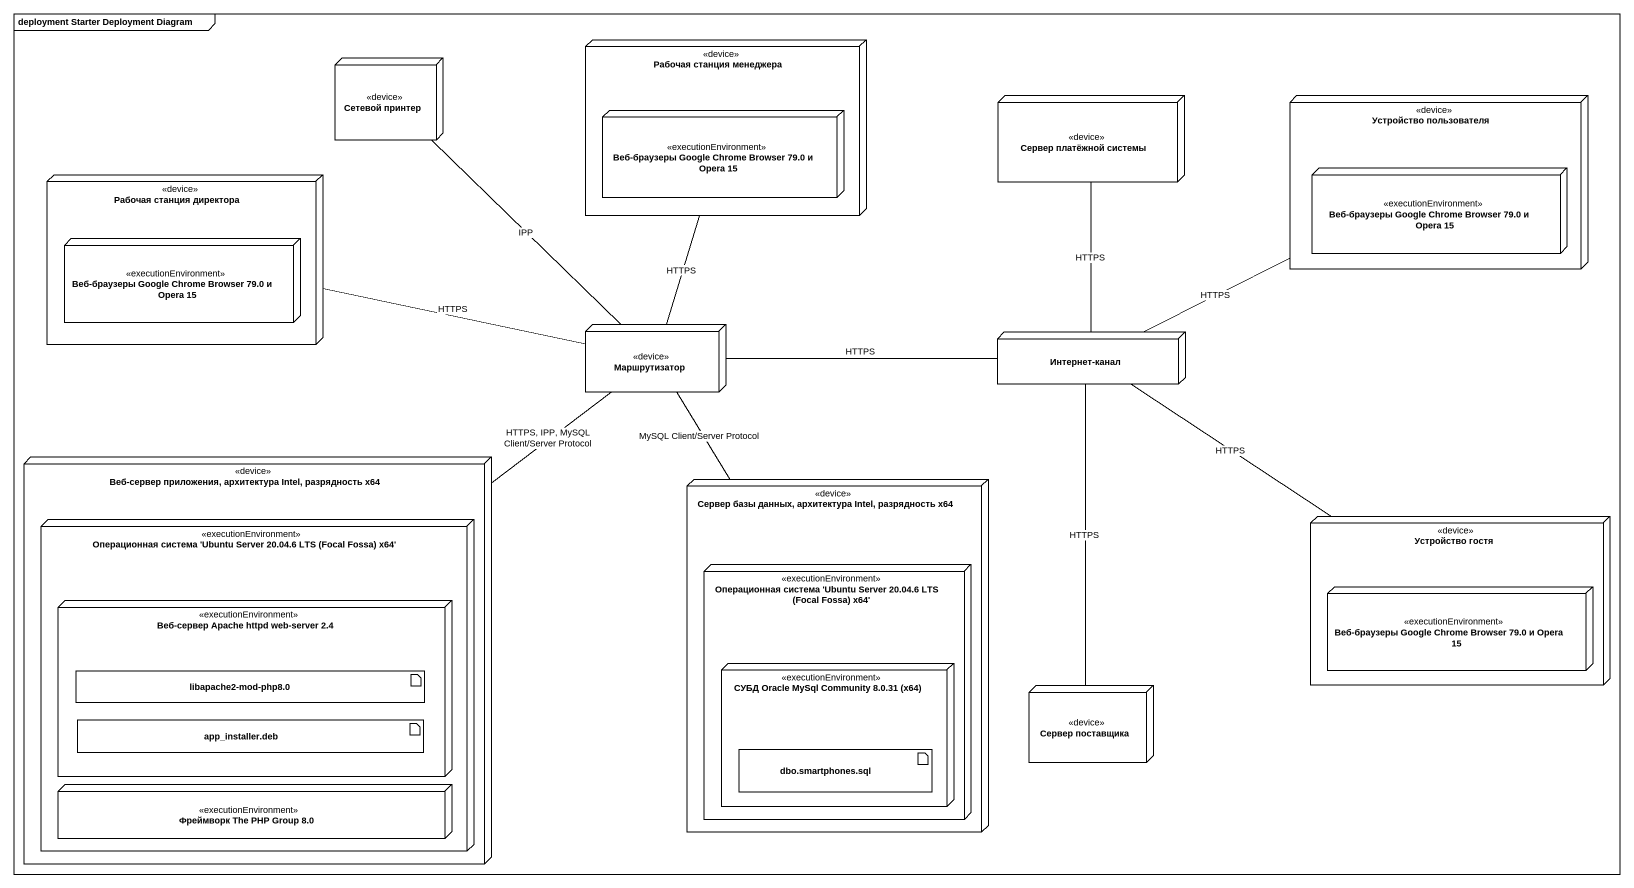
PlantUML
@startuml
mainframe deployment Starter Deployment Diagram
node "Сетевой принтер" as Сетевой_принтер <<device>>
node "Рабочая станция менеджера" as Рабочая_станция_менеджера <<device>> {
  node "Веб-браузеры Google Chrome Browser 79.0 и Opera 15" as Веб_браузеры_Google_Chrome <<executionEnvironment>>
}
node "Сервер платёжной системы" as Сервер_платёжной_системы <<device>>
node "Устройство пользователя" as Устройство_пользователя <<device>> {
  node "Веб-браузеры Google Chrome Browser 79.0 и Opera 15" as Веб_браузеры_Google_Chrome_2 <<executionEnvironment>>
}
node "Рабочая станция директора" as Рабочая_станция_директора <<device>> {
  node "Веб-браузеры Google Chrome Browser 79.0 и Opera 15" as Веб_браузеры_Google_Chrome_3 <<executionEnvironment>>
}
node Маршрутизатор <<device>>
node "Интернет-канал" as Интернет_канал
node "Веб-сервер приложения, архитектура Intel, разрядность x64" as Веб_сервер_приложения <<device>> {
  node "Операционная система 'Ubuntu Server 20.04.6 LTS (Focal Fossa) x64'" as Операционная_система_Ubuntu <<executionEnvironment>> {
    node "Веб-сервер Apache httpd web-server 2.4" as Веб_сервер_Apache_httpd_web <<executionEnvironment>> {
      artifact "libapache2-mod-php8.0" as libapache2_mod_php8_0
      artifact "app_installer.deb" as app_installer_deb
    }
    node "Фреймворк The PHP Group 8.0" as Фреймворк_The_PHP_Group_8_0 <<executionEnvironment>>
  }
}
node "Сервер базы данных, архитектура Intel, разрядность x64" as Сервер_базы_данных <<device>> {
  node "Операционная система 'Ubuntu Server 20.04.6 LTS (Focal Fossa) x64'" as Операционная_система_Ubuntu_2 <<executionEnvironment>> {
    node "СУБД Oracle MySql Community 8.0.31 (x64)" as СУБД_Oracle_MySql_Community <<executionEnvironment>> {
      artifact "dbo.smartphones.sql" as dbo_smartphones_sql
    }
  }
}
node "Устройство гостя" as Устройство_гостя <<device>> {
  node "Веб-браузеры Google Chrome Browser 79.0 и Opera 15" as Веб_браузеры_Google_Chrome_4 <<executionEnvironment>>
}
node "Сервер поставщика" as Сервер_поставщика <<device>>
Сетевой_принтер -- Маршрутизатор : IPP
Рабочая_станция_менеджера -- Маршрутизатор : HTTPS
Рабочая_станция_директора -right- Маршрутизатор : HTTPS
Маршрутизатор -right- Интернет_канал : HTTPS
Маршрутизатор -- Веб_сервер_приложения : HTTPS, IPP, MySQL Client/Server Protocol
Маршрутизатор -- Сервер_базы_данных : MySQL Client/Server Protocol
Интернет_канал -up- Сервер_платёжной_системы : HTTPS
Интернет_канал -right- Устройство_пользователя : HTTPS
Интернет_канал -- Устройство_гостя : HTTPS
Интернет_канал -- Сервер_поставщика : HTTPS
@enduml
